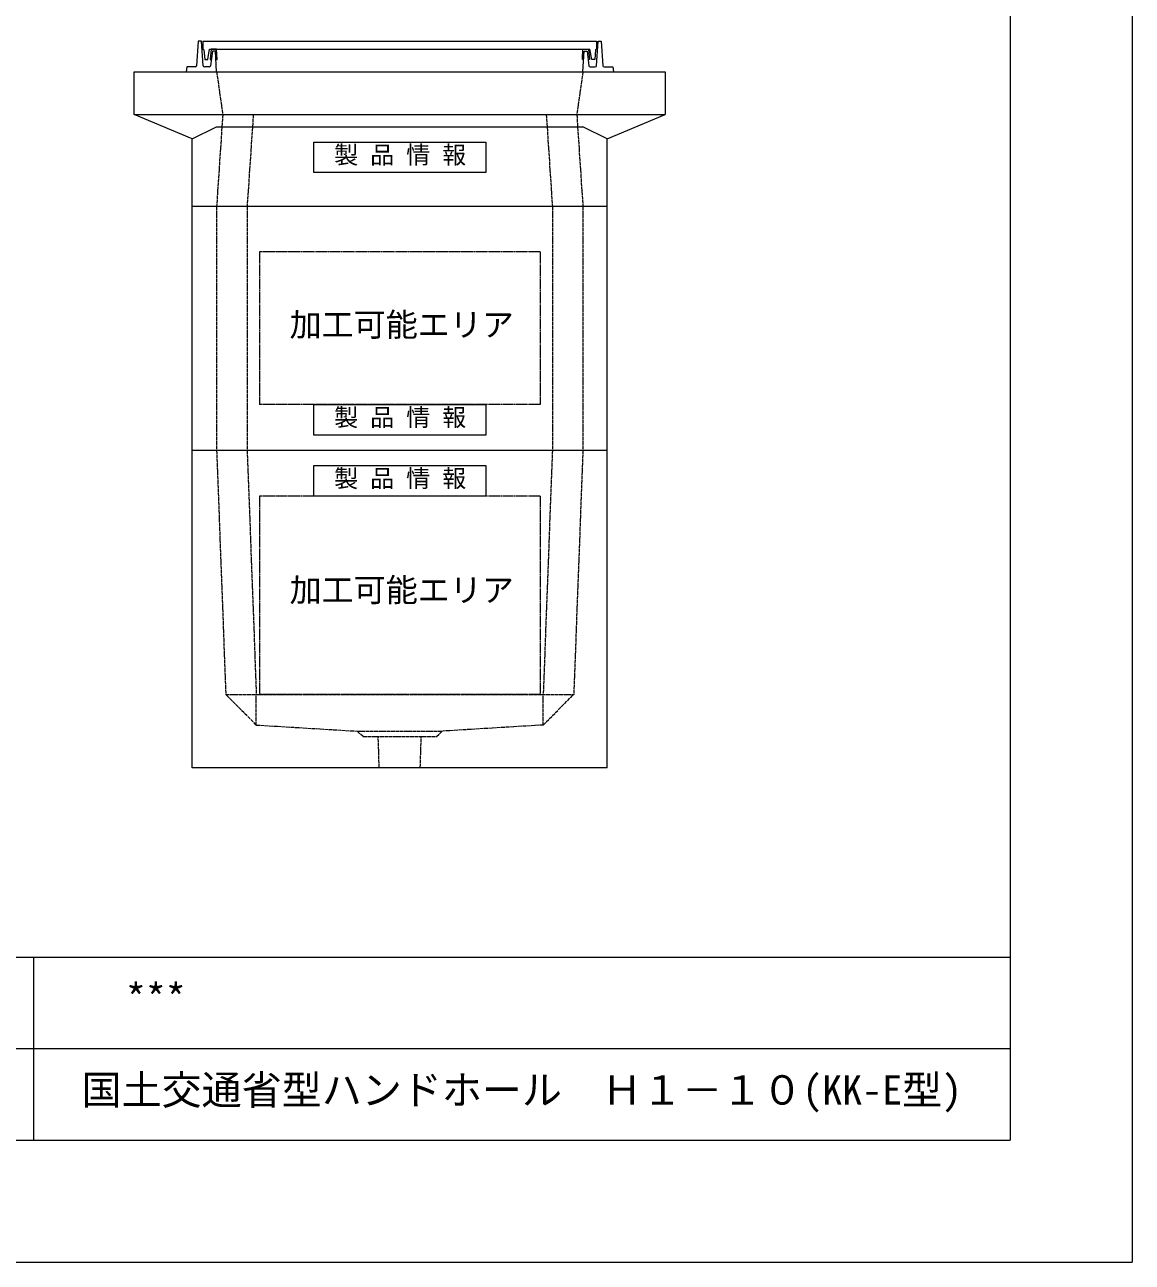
# Model space of a CAD drawing. Units: millimetres, scale not verified. Extents: x -2970 to 2970, y -2100 to 2100.
# Drawn here: x 1156 to 2970, y -2100 to -73 of the extents above; entities that cross this region are included whole.
import ezdxf
from ezdxf.enums import TextEntityAlignment as Align

# ---------------------------------------------------------------- set-up
doc = ezdxf.new("R2010")
doc.units = ezdxf.units.MM
doc.header["$LTSCALE"] = 10
doc.linetypes.add('LONG_DASHED1', pattern=[7, 6, -1])
doc.linetypes.add('LONG_DOUBLE_CHAIN', pattern=[21.8, 18, -1, 0.6, -0.6, 0.6, -1])
for name, color, linetype, lineweight in [('0-0_D-TTL', 7, 'Continuous', 9), ('0-1_Defpoints', 7, 'Continuous', 9), ('0-2_D-TTL-FRAM1', 134, 'Continuous', 9), ('0-3_D-TTL-TXT', 7, 'Continuous', 9), ('0-7_D-STR', 7, 'LONG_DASHED1', 9), ('0-8_D-STR-STR1', 7, 'LONG_DASHED1', 9), ('0-9_D-STR-STR5', 1, 'LONG_DOUBLE_CHAIN', 9), ('0-A_D-STR-STR4', 134, 'Continuous', 9)]:
    doc.layers.add(name, color=color, linetype=linetype, lineweight=lineweight)
doc.styles.add('ＭＳ ゴシック', font='')
doc.styles.get('ＭＳ ゴシック').set_extended_font_data('MS Gothic')

# ---------------------------------------------------------------- blocks, each defined once
blk = doc.blocks.new('A$C4DE05FD1')
at = {"layer": '0-0_D-TTL', "color": 134}
for p in [(57400, 38000), (2000, 2000)]:
    blk.add_line(p, (57400, 2000), dxfattribs=at)
at = {"layer": '0-1_Defpoints', "color": 134}
for p in [(59400, 42000), (0, 0)]:
    blk.add_line(p, (59400, 0), dxfattribs=at)
at = {"layer": '0-2_D-TTL-FRAM1'}
for p, q in [((19400, 5000), (57400, 5000)), ((41400, 5000), (41400, 2000)), ((32400, 3500), (57400, 3500))]:
    blk.add_line(p, q, dxfattribs=at)
blk = doc.blocks.new('A$C284D0AE2')
at = {"layer": '0-A_D-STR-STR4'}
for p, q in [((-3300, 500), (-3327.8, 98.6)), ((-3250, 500), (-3300, 500)), ((-3221.3, 98.6), (-3250, 500)), ((-3225, 500), (-3225, 370)), ((-3225, 370), (-3219.2, 370)), ((-3209.2, 360.9), (-3195, 200)), ((-3145, 200), (-3115, 370)), ((-3115, 370), (3115, 370)), ((-3090, 370), (-3106.2, 200.7)), ((-3070, 340), (-3098, 97.7)), ((-3000, 370), (-3090, 370)), ((-3020, 340), (-3070, 340)), ((-3000, 0), (-3020, 340)), ((-2991.8, 200.7), (-3000, 370)), ((3000, 370), (3090, 370)), ((3090, 370), (3106.2, 200.7)), ((-3490, 80), (-3500, 0)), ((-3500, 0), (3500, 0)), ((-3347.8, 80), (-3490, 80)), ((-3117.8, 80), (-3201.4, 80)), ((-3195, 200), (-3145, 200)), ((-3106.2, 200.7), (-3086.1, 200.7)), ((-3011.8, 200.7), (-2991.8, 200.7)), ((3106.2, 200.7), (3086.1, 200.7)), ((3117.8, 80), (3201.4, 80)), ((3347.8, 80), (3490, 80)), ((3490, 80), (3500, 0))]:
    blk.add_line(p, q, dxfattribs=at)
for points in [[(-3225, 500), (3225, 500), (3225, 370), (3219.2, 370)], [(3221.3, 98.6), (3250, 500), (3300, 500), (3327.8, 98.6)], [(3011.8, 200.7), (2991.8, 200.7), (3000, 370)], [(3000, 0), (3020, 340), (3070, 340), (3098, 97.7)], [(3209.2, 360.9), (3195, 200), (3145, 200), (3115, 370)]]:
    blk.add_lwpolyline(points, dxfattribs=at)
for centre, radius, start, end in [((-3219.2, 360), 10, 5.04245, 90), ((3219.2, 360), 10, 90, 174.95755), ((-3347.8, 100), 20, 270, 356.0372), ((-3201.4, 100), 20, 184.08562, 270), ((-3117.8, 100), 20, 270, 353.41806), ((3117.8, 100), 20, 186.58194, 270), ((3201.4, 100), 20, 270, 355.91438), ((3347.8, 100), 20, 183.9628, 270)]:
    blk.add_arc(centre, radius, start, end, dxfattribs=at)
blk = doc.blocks.new('A$C3FC15DFF')
at = {"layer": '0-8_D-STR-STR1', "linetype": 'Continuous'}
blk.add_lwpolyline([(-1410, 0), (1410, 0), (1410, -500), (-1410, -500)], close=True, dxfattribs=at)
at = {"layer": '0-8_D-STR-STR1', "style": 'ＭＳ ゴシック'}
blk.add_text('製 品 情 報', height=288.6, dxfattribs=at).set_placement((-1074.8, -441.3), align=Align.BOTTOM_LEFT)
blk = doc.blocks.new('A$C229041C4')
at = {"layer": '0-7_D-STR', "linetype": 'Continuous'}
for p, q in [((-4350, 2200), (4350, 2200)), ((-4350, 1500), (-4350, 2200)), ((4350, 2200), (4350, 1500)), ((-4350, 1500), (4350, 1500)), ((-3400, 1100), (-4350, 1500)), ((3400, 1100), (4350, 1500)), ((-3400, 1100), (-3000, 1300)), ((-3000, 1300), (3000, 1300)), ((3400, 1100), (3000, 1300)), ((-3400, 0), (-3400, 1100)), ((3400, 0), (3400, 1100)), ((-3400, 0), (3400, 0))]:
    blk.add_line(p, q, dxfattribs=at)
at = {"layer": '0-7_D-STR'}
for p, q in [((-3000, 2200), (-2900, 1500)), ((3000, 2200), (2900, 1500)), ((-2900, 1500), (-3000, 0)), ((-2400, 1500), (-2500, 0)), ((2400, 1500), (2500, 0)), ((2900, 1500), (3000, 0))]:
    blk.add_line(p, q, dxfattribs=at)
at = {"layer": '0-8_D-STR-STR1'}
blk.add_blockref('A$C3FC15DFF', (0, 1050), dxfattribs=at)
blk = doc.blocks.new('A$C050E6840')
at = {"layer": '0-7_D-STR', "linetype": 'Continuous'}
for p in [(-3400, 0), (3400, -5200)]:
    blk.add_line(p, (3400, 0), dxfattribs=at)
at = {"layer": '0-7_D-STR'}
for p, q in [((-3000, 0), (-2850, -4000)), ((-2500, 0), (-2350, -4000)), ((2500, 0), (2350, -4000)), ((3000, 0), (2850, -4000)), ((-2350, -4500), (-2850, -4000)), ((-2850, -4000), (2850, -4000)), ((-2350, -4500), (-2350, -4000)), ((2350, -4500), (2850, -4000)), ((2350, -4500), (2350, -4000)), ((-2350, -4500), (-700, -4600)), ((-600, -4690), (-700, -4600)), ((-700, -4600), (700, -4600)), ((600, -4690), (700, -4600)), ((2350, -4500), (700, -4600)), ((-600, -4690), (600, -4690)), ((-336.2, -5200), (-352.5, -4690)), ((336.2, -5200), (352.5, -4690))]:
    blk.add_line(p, q, dxfattribs=at)
at = {"layer": '0-7_D-STR', "linetype": 'Continuous'}
blk.add_lwpolyline([(3400, -5200), (-3400, -5200), (-3400, 0)], dxfattribs=at)
at = {"layer": '0-9_D-STR-STR5'}
for p, q in [((2300, -750), (2300, -4000)), ((2300, -4000), (-2300, -4000))]:
    blk.add_line(p, q, dxfattribs=at)
blk.add_lwpolyline([(2300, -750), (-2300, -750), (-2300, -4000)], dxfattribs=at)
at = {"layer": '0-8_D-STR-STR1'}
blk.add_blockref('A$C3FC15DFF', (0, -250), dxfattribs=at)
blk = doc.blocks.new('A$C678E53C0')
at = {"layer": '0-7_D-STR', "linetype": 'Continuous'}
for p, q in [((-3400, -4000), (-3400, 0)), ((-3400, 0), (3400, 0))]:
    blk.add_line(p, q, dxfattribs=at)
at = {"layer": '0-7_D-STR'}
for p, q in [((-3000, 0), (-3000, -4000)), ((-2500, 0), (-2500, -4000)), ((2500, 0), (2500, -4000)), ((3000, 0), (3000, -4000))]:
    blk.add_line(p, q, dxfattribs=at)
at = {"layer": '0-7_D-STR', "linetype": 'Continuous'}
blk.add_lwpolyline([(-3400, -4000), (3400, -4000), (3400, 0)], dxfattribs=at)
at = {"layer": '0-9_D-STR-STR5'}
for points in [[(2300, -750), (2300, -3250), (-2300, -3250)], [(2300, -750), (-2300, -750), (-2300, -3250)]]:
    blk.add_lwpolyline(points, dxfattribs=at)
at = {"layer": '0-8_D-STR-STR1'}
blk.add_blockref('A$C3FC15DFF', (0, -3250), dxfattribs=at)

msp = doc.modelspace()

# ---------------------------------------------------------------- block references
at = {"layer": '0-0_D-TTL', "xscale": 0.1, "yscale": 0.1}
msp.add_blockref('A$C4DE05FD1', (-2970, -2100), dxfattribs=at)
at = {"layer": '0-7_D-STR', "xscale": 0.1, "yscale": 0.1}
for name, p in [('A$C229041C4', (1770, -370)), ('A$C678E53C0', (1770, -370)), ('A$C050E6840', (1770, -770))]:
    msp.add_blockref(name, p, dxfattribs=at)
at = {"layer": '0-A_D-STR-STR4', "xscale": 0.1, "yscale": 0.1}
msp.add_blockref('A$C284D0AE2', (1770, -150), dxfattribs=at)

# ---------------------------------------------------------------- texts
at = {"layer": '0-3_D-TTL-TXT', "style": 'ＭＳ ゴシック'}
for s, p in [('***', (1321.32, -1706.2)), ('国土交通省型ハンドホール\u3000Ｈ１－１０(KK-E型)', (1248.62, -1856.2))]:
    msp.add_text(s, height=48.09, dxfattribs=at).set_placement(p, align=Align.BOTTOM_LEFT)
at = {"layer": '0-9_D-STR-STR5', "style": 'ＭＳ ゴシック'}
for p in [(1589.52, -594.97), (1589.52, -1029.59)]:
    msp.add_text('加工可能エリア', height=38.49, dxfattribs=at).set_placement(p, align=Align.BOTTOM_LEFT)

doc.saveas('drawing.dxf')
